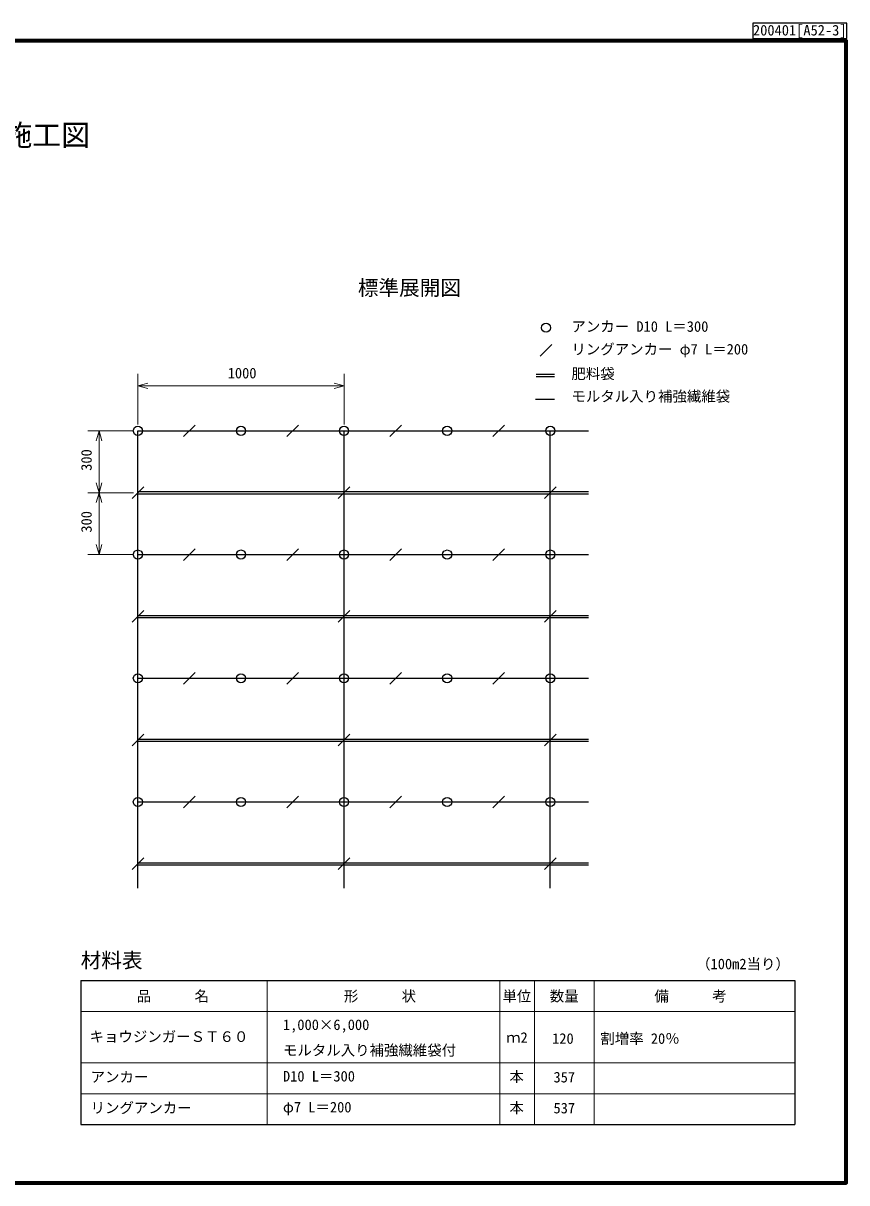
# Model space of a CAD drawing. Units: millimetres, scale not verified. Extents: x 200 to 8204, y 200 to 5825.
# Drawn here: x 4209 to 8204, y 200 to 5825 of the extents above; entities that cross this region are included whole.
import ezdxf
from ezdxf.enums import TextEntityAlignment as Align

# ---------------------------------------------------------------- set-up
doc = ezdxf.new("R2010")
doc.units = ezdxf.units.MM
doc.header["$LTSCALE"] = 20
for name, color, linetype, lineweight in [('C-DOC', 2, 'Continuous', 25), ('C-MTR-FRAM', 5, 'Continuous', 25), ('C-MTR-LINE', 5, 'Continuous', 13), ('C-STR', 7, 'Continuous', 25), ('C-STR-DIM', 1, 'Continuous', 13), ('C-STR-TXT', 7, 'Continuous', 25), ('C-TTL', 2, 'Continuous', 70), ('C-TTL-TXT', 7, 'Continuous', 25)]:
    doc.layers.add(name, color=color, linetype=linetype, lineweight=lineweight)
doc.layers.add('C-MTR-TXT', color=5, linetype='Continuous')
doc.styles.add('ＭＳ ゴシック', font='')
doc.styles.get('ＭＳ ゴシック').set_extended_font_data('MS Gothic')

msp = doc.modelspace()

# ---------------------------------------------------------------- linework, layer by layer
at = {"layer": 'C-DOC', "color": 3}
msp.add_lwpolyline([(7748.56, 5750), (8203.56, 5750), (8203.56, 5825), (7748.56, 5825)], close=True, dxfattribs=at)
at = {"layer": 'C-MTR-FRAM'}
for p, q in [((4488.32, 1180.66), (7950.94, 1180.66)), ((4488.32, 1180.66), (4488.32, 482.65)), ((7950.94, 1180.66), (7950.94, 482.65)), ((4488.32, 482.65), (7950.94, 482.65))]:
    msp.add_line(p, q, dxfattribs=at)
at = {"layer": 'C-MTR-LINE'}
for p, q in [((5393.03, 1180.66), (5393.03, 482.65)), ((6520.14, 1180.66), (6520.14, 482.65)), ((6688.33, 1180.66), (6688.33, 482.65)), ((6978.33, 1180.66), (6978.33, 482.65)), ((4488.32, 1030.66), (7950.94, 1030.66)), ((4488.32, 782.65), (7950.94, 782.65)), ((4488.32, 632.24), (7950.94, 632.24)), ((6688.33, 632.65), (6688.33, 632.24)), ((6978.33, 632.65), (6978.33, 632.24)), ((7621.06, 632.65), (7621.06, 632.24))]:
    msp.add_line(p, q, dxfattribs=at)
at = {"layer": 'C-STR', "color": 3}
for p, q in [((6786.69, 4120.39), (6696.69, 4120.39)), ((6696.69, 4110.39), (6786.69, 4110.39)), ((4765.58, 3552.64), (6951.26, 3552.64)), ((4765.57, 3542.64), (6951.26, 3542.64)), ((4765.57, 2942.64), (6951.26, 2942.64)), ((4765.58, 2952.64), (6951.26, 2952.64)), ((4765.57, 2342.64), (6951.26, 2342.64)), ((4765.58, 2352.64), (6951.26, 2352.64)), ((4765.58, 1752.64), (6951.26, 1752.64)), ((4765.57, 1742.64), (6951.26, 1742.64))]:
    msp.add_line(p, q, dxfattribs=at)
at = {"layer": 'C-STR'}
for p, q in [((4765.58, 3847.64), (6951.26, 3847.64)), ((4765.58, 1629.96), (4765.58, 3847.64)), ((4987.29, 3819.35), (5043.86, 3875.92)), ((5487.29, 3819.35), (5543.86, 3875.92)), ((5765.58, 1629.96), (5765.58, 3847.64)), ((5987.29, 3819.35), (6043.86, 3875.92)), ((6487.29, 3819.35), (6543.86, 3875.92)), ((6765.58, 1629.96), (6765.58, 3847.64)), ((4737.29, 3519.35), (4793.86, 3575.92)), ((5737.29, 3519.35), (5793.86, 3575.92)), ((6737.29, 3519.35), (6793.86, 3575.92)), ((4987.29, 3219.35), (5043.86, 3275.92)), ((5487.29, 3219.35), (5543.86, 3275.92)), ((5987.29, 3219.35), (6043.86, 3275.92)), ((6487.29, 3219.35), (6543.86, 3275.92)), ((4765.58, 3247.64), (6951.26, 3247.64)), ((4737.29, 2919.35), (4793.86, 2975.92)), ((5737.29, 2919.35), (5793.86, 2975.92)), ((6737.29, 2919.35), (6793.86, 2975.92)), ((4765.58, 2647.64), (6951.26, 2647.64)), ((4987.29, 2619.35), (5043.86, 2675.92)), ((5487.29, 2619.35), (5543.86, 2675.92)), ((5987.29, 2619.35), (6043.86, 2675.92)), ((6487.29, 2619.35), (6543.86, 2675.92)), ((4737.29, 2319.35), (4793.86, 2375.92)), ((5737.29, 2319.35), (5793.86, 2375.92)), ((6737.29, 2319.35), (6793.86, 2375.92)), ((4765.58, 2047.64), (6951.26, 2047.64)), ((4987.29, 2019.35), (5043.86, 2075.92)), ((5487.29, 2019.35), (5543.86, 2075.92)), ((5987.29, 2019.35), (6043.86, 2075.92)), ((6487.29, 2019.35), (6543.86, 2075.92)), ((4737.29, 1719.35), (4793.86, 1775.92)), ((5737.29, 1719.35), (5793.86, 1775.92)), ((6737.29, 1719.35), (6793.86, 1775.92))]:
    msp.add_line(p, q, dxfattribs=at)
for centre in [(4765.58, 3847.64), (5265.58, 3847.64), (5765.58, 3847.64), (6265.58, 3847.64), (6765.58, 3847.64), (4765.58, 3247.64), (5265.58, 3247.64), (5765.58, 3247.64), (6265.58, 3247.64), (6765.58, 3247.64), (4765.58, 2647.64), (5265.58, 2647.64), (5765.58, 2647.64), (6265.58, 2647.64), (6765.58, 2647.64), (4765.58, 2047.64), (5265.58, 2047.64), (5765.58, 2047.64), (6265.58, 2047.64), (6765.58, 2047.64)]:
    msp.add_circle(centre, 22, dxfattribs=at)
at = {"layer": 'C-STR-DIM'}
for p, q in [((4765.58, 3877.64), (4765.58, 4124.35)), ((5765.58, 3877.64), (5765.58, 4124.35)), ((4765.58, 4066.64), (4813.87, 4079.58)), ((4765.58, 4066.64), (4765.58, 4032.35)), ((4765.58, 4066.64), (4813.87, 4053.69)), ((4765.58, 4066.64), (5765.58, 4066.64)), ((5765.58, 4066.64), (5717.28, 4079.58)), ((5765.58, 4066.64), (5717.28, 4053.69)), ((5765.58, 4066.64), (5765.58, 4032.35)), ((4743.71, 3847.64), (4523.71, 3847.64)), ((4577.1, 3847.64), (4564.16, 3799.34)), ((4577.1, 3847.64), (4590.04, 3799.34)), ((4577.1, 3847.64), (4577.1, 3547.64)), ((4583.71, 3847.64), (4617.1, 3847.64)), ((4743.71, 3547.64), (4523.71, 3547.64)), ((4577.1, 3547.64), (4564.16, 3595.93)), ((4577.1, 3547.64), (4564.16, 3499.34)), ((4577.1, 3547.64), (4590.04, 3595.93)), ((4577.1, 3547.64), (4590.04, 3499.34)), ((4577.1, 3547.64), (4577.1, 3247.64)), ((4583.71, 3547.64), (4617.1, 3547.64)), ((4577.1, 3247.64), (4564.16, 3295.93)), ((4577.1, 3247.64), (4590.04, 3295.93)), ((4743.71, 3247.64), (4523.71, 3247.64)), ((4583.71, 3247.64), (4617.1, 3247.64))]:
    msp.add_line(p, q, dxfattribs=at)
at = {"layer": 'C-STR-TXT'}
msp.add_line((6693.69, 4000.76), (6786.69, 4000.76), dxfattribs=at)
at = {"layer": 'C-TTL'}
msp.add_lwpolyline([(200, 200), (8200, 200), (8200, 5740), (200, 5740)], close=True, dxfattribs=at)
at = {"layer": 'C-TTL-TXT'}
msp.add_line((6716.59, 4209.26), (6773.15, 4265.83), dxfattribs=at)
msp.add_circle((6744.87, 4347.75), 22, dxfattribs=at)

# ---------------------------------------------------------------- texts
at = {"layer": 'C-DOC', "style": 'ＭＳ ゴシック'}
msp.add_text('200401[A52-3]', height=51.32, dxfattribs=at).set_placement((7748.56, 5750), align=Align.BOTTOM_LEFT)
at = {"layer": 'C-MTR-TXT', "style": 'ＭＳ ゴシック'}
for s, p in [('（100m2当り）', (7472.84, 1220.66)), ('\u3000品\u3000\u3000\u3000名\u3000', (4690.31, 1064.43)), ('形\u3000\u3000\u3000状\u3000', (5764.68, 1064.43)), ('単位', (6533.53, 1064.43)), ('数量', (6763.29, 1064.43)), ('\u3000備\u3000\u3000\u3000考\u3000', (7200.5, 1064.43)), ('1,000×6,000', (5469.12, 925.66)), ('キョウジンガーＳＴ６０', (4531.55, 868.04)), ('ｍ2', (6551.33, 863.62)), ('モルタル入り補強繊維袋付', (5469.12, 802.04)), ('アンカー', (4536.36, 672.65)), ('D10 L＝300', (5469.12, 675.99)), ('本', (6567.3, 673.57)), ('357', (6781.17, 671.43)), ('リングアンカー', (4536.36, 522.65)), ('φ7 L＝200', (5469.12, 525.99)), ('本', (6567.3, 523.16)), ('537', (6781.17, 521.43))]:
    msp.add_text(s, height=51.32, dxfattribs=at).set_placement(p, align=Align.BOTTOM_LEFT)
for s, p in [('120', (6774.38, 899.86)), ('割増率 20％', (7008.33, 899.86))]:
    msp.add_text(s, height=51.32, dxfattribs=at).set_placement(p, align=Align.MIDDLE_LEFT)
at = {"layer": 'C-STR-DIM', "color": 7, "style": 'ＭＳ ゴシック'}
for s, p in [('アンカー D10 L＝300', (6868.08, 4312.75)), ('リングアンカー φ7 L＝200', (6868.08, 4202.55)), ('1000', (5201.25, 4086.64))]:
    msp.add_text(s, height=51.32, dxfattribs=at).set_placement(p, align=Align.BOTTOM_LEFT)
for p in [(4557.1, 3653.71), (4557.1, 3353.71)]:
    msp.add_text('300', height=51.32, rotation=90, dxfattribs=at).set_placement(p, align=Align.BOTTOM_LEFT)
at = {"layer": 'C-STR-TXT', "style": 'ＭＳ ゴシック'}
for s, p in [('肥料袋', (6868.08, 4083.68)), ('モルタル入り補強繊維袋', (6868.08, 3973.97))]:
    msp.add_text(s, height=51.32, dxfattribs=at).set_placement(p, align=Align.BOTTOM_LEFT)
at = {"layer": 'C-TTL-TXT', "color": 3, "style": 'ＭＳ ゴシック'}
msp.add_text('緑化基礎工付植生マット工（自然侵入促進タイプ）標準施工図', height=102.6, dxfattribs=at).set_placement((615, 5200), align=Align.BOTTOM_LEFT)
at = {"layer": 'C-TTL-TXT', "style": 'ＭＳ ゴシック'}
msp.add_text('標準展開図', height=73.31, dxfattribs=at).set_placement((5832.46, 4482.86), align=Align.BOTTOM_LEFT)
at = {"layer": 'C-TTL-TXT', "color": 5, "style": 'ＭＳ ゴシック'}
msp.add_text('材料表', height=73.31, dxfattribs=at).set_placement((4488.32, 1220.66), align=Align.BOTTOM_LEFT)

doc.saveas('drawing.dxf')
